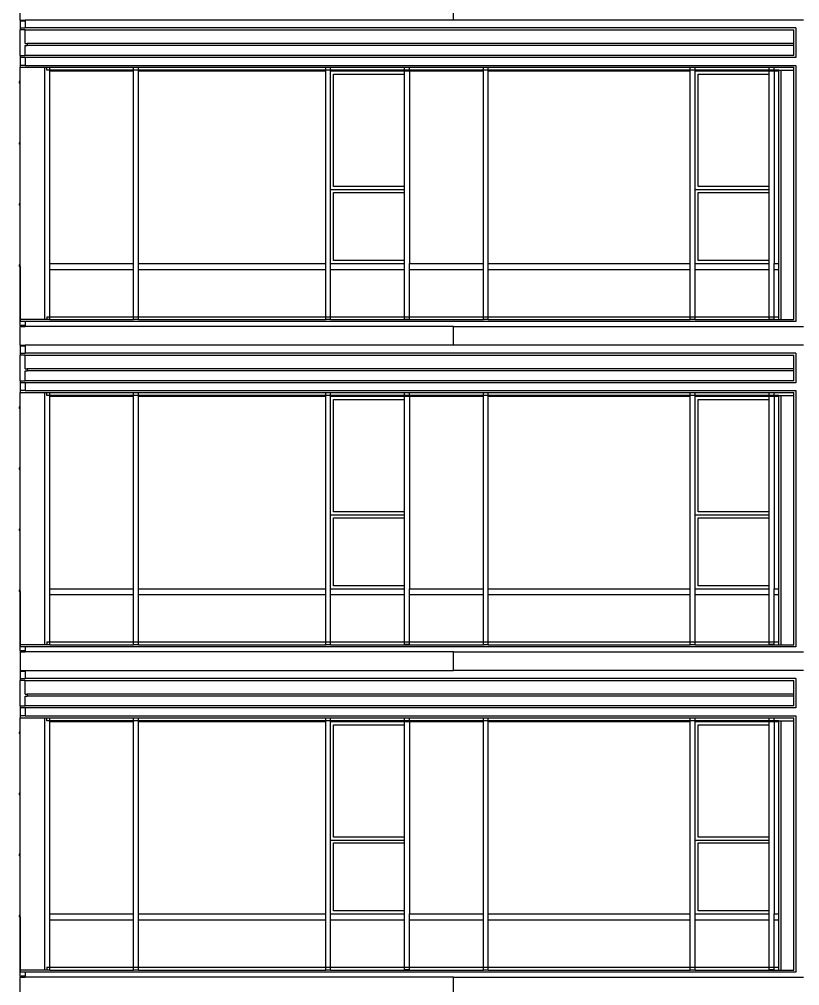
# Model space of a CAD drawing. Extents: x -311 to 61613, y 0 to 58400.
# Drawn here: x 40 to 7960, y 20012 to 29817 of the extents above; entities that cross this region are included whole.
import ezdxf

# ---------------------------------------------------------------- set-up
doc = ezdxf.new("R2010")
doc.units = 0
doc.header["$LTSCALE"] = 1000
doc.header["$MEASUREMENT"] = 0
doc.layers.add('AD-AREA-OUTL', color=31, linetype='Continuous')

msp = doc.modelspace()

# ---------------------------------------------------------------- linework, layer by layer
at = {"layer": 'AD-AREA-OUTL', "color": 252}
for p, q in [((49.7, 29810.1), (49.7, 29999.9)), ((4447.4, 29810.1), (4447.4, 29999.9)), ((49.7, 29810.1), (49.7, 29800.1)), ((49.7, 29810.1), (59.7, 29810.1)), ((59.7, 29810.1), (99.7, 29810.1)), ((59.7, 29810.1), (59.7, 29800.1)), ((4447.4, 29810.1), (99.7, 29810.1)), ((99.7, 29810.1), (99.7, 29800.1)), ((7999.9, 29810.1), (4447.4, 29810.1)), ((49.7, 29800.1), (49.7, 29730.1)), ((59.7, 29800.1), (49.7, 29800.1)), ((49.7, 29730.1), (99.7, 29730.1)), ((49.7, 29730.1), (49.7, 29710.1)), ((99.7, 29710.1), (49.7, 29710.1)), ((49.7, 29450.1), (49.7, 29710.1)), ((99.7, 29800.1), (59.7, 29800.1)), ((99.7, 29800.1), (99.7, 29730.1)), ((7919.8, 29730.1), (99.7, 29730.1)), ((99.7, 29571.3), (99.7, 29710.1)), ((99.7, 29710.1), (7899.7, 29710.1)), ((7899.7, 29571.1), (7899.7, 29710.1)), ((7919.8, 29730.1), (7919.8, 29430.1)), ((99.7, 29571.3), (119.7, 29571.3)), ((99.7, 29450.1), (99.7, 29551.3)), ((99.7, 29551.3), (119.7, 29551.3)), ((119.7, 29571.3), (119.7, 29551.3)), ((7899.7, 29571.1), (119.7, 29571.3)), ((7899.7, 29551.1), (119.7, 29551.3)), ((7899.7, 29551.1), (7899.7, 29571.1)), ((7899.7, 29450.1), (7899.7, 29551.1)), ((49.7, 29450.1), (99.7, 29450.1)), ((49.7, 29450.1), (49.7, 29430.1)), ((49.7, 29430.1), (49.7, 29350.1)), ((99.7, 29430.1), (49.7, 29430.1)), ((7899.7, 29450.1), (99.7, 29450.1)), ((7919.8, 29430.1), (99.7, 29430.1)), ((99.7, 29430.1), (99.7, 29350.1)), ((99.7, 29350.1), (49.7, 29350.1)), ((49.7, 29350.1), (49.7, 29330.1)), ((49.7, 29185.1), (49.7, 29330.1)), ((49.7, 29330.1), (299.7, 29330.1)), ((99.7, 29350.1), (7919.8, 29350.1)), ((299.7, 29330.1), (319.7, 29330.1)), ((299.7, 26770.1), (299.7, 29330.1)), ((319.7, 29330.1), (349.7, 29330.1)), ((319.7, 29300.1), (319.7, 29330.1)), ((349.7, 29300.1), (349.7, 29330.1)), ((349.7, 29330.1), (1199.7, 29330.1)), ((1199.7, 29300.1), (1199.7, 29330.1)), ((1199.7, 29330.1), (1249.7, 29330.1)), ((1249.7, 29330.1), (3149.9, 29330.1)), ((1249.7, 29300.1), (1249.7, 29330.1)), ((3149.9, 29330.1), (3199.6, 29330.1)), ((3149.9, 29300.1), (3149.9, 29330.1)), ((3199.6, 29330.1), (3949.6, 29330.1)), ((3199.6, 29300.1), (3199.6, 29330.1)), ((3949.6, 29330.1), (3999.7, 29330.1)), ((3949.6, 29300.1), (3949.6, 29330.1)), ((3999.7, 29330.1), (4749.7, 29330.1)), ((3999.7, 29300.1), (3999.7, 29330.1)), ((4749.7, 29330.1), (4799.8, 29330.1)), ((4749.7, 29300.1), (4749.7, 29330.1)), ((4799.8, 29330.1), (6849.8, 29330.1)), ((4799.8, 29300.1), (4799.8, 29330.1)), ((6849.8, 29330.1), (6899.6, 29330.1)), ((6849.8, 29300.1), (6849.8, 29330.1)), ((6899.6, 29330.1), (7649.6, 29330.1)), ((6899.6, 29300.1), (6899.6, 29330.1)), ((7649.6, 29330.1), (7699.7, 29330.1)), ((7649.6, 29300.1), (7649.6, 29330.1)), ((7699.7, 29330.1), (7899.7, 29330.1)), ((7699.7, 29300.1), (7699.7, 29330.1)), ((7899.7, 29300.1), (7899.7, 29330.1)), ((7919.8, 29350.1), (7919.8, 26750.1)), ((349.7, 29300.1), (319.7, 29300.1)), ((349.7, 29290.1), (349.7, 29300.1)), ((1199.7, 29300.1), (349.7, 29300.1)), ((1199.7, 29290.1), (349.7, 29290.1)), ((349.7, 27340.1), (349.7, 29290.1)), ((1199.7, 29290.1), (1199.7, 29300.1)), ((1249.7, 29300.1), (1199.7, 29300.1)), ((1199.7, 27340.1), (1199.7, 29290.1)), ((1249.7, 29290.1), (1249.7, 29300.1)), ((3149.9, 29300.1), (1249.7, 29300.1)), ((1249.7, 27340.1), (1249.7, 29290.1)), ((3149.9, 29290.1), (1249.7, 29290.1)), ((3199.6, 29300.1), (3149.9, 29300.1)), ((3149.9, 29290.1), (3149.9, 29300.1)), ((3149.9, 27340.1), (3149.9, 29290.1)), ((3949.6, 29300.1), (3199.6, 29300.1)), ((3199.6, 29290.1), (3199.6, 29300.1)), ((3199.6, 28090.1), (3199.6, 29290.1)), ((3949.6, 29290.1), (3199.6, 29290.1)), ((3229.6, 29260.1), (3949.6, 29260.1)), ((3229.6, 28120.1), (3229.6, 29260.1)), ((3999.7, 29300.1), (3949.6, 29300.1)), ((3949.6, 29290.1), (3949.6, 29300.1)), ((3949.6, 29260.1), (3949.6, 29290.1)), ((3999.7, 29290.1), (3949.6, 29290.1)), ((3949.6, 28120.1), (3949.6, 29260.1)), ((4749.7, 29300.1), (3999.7, 29300.1)), ((3999.7, 29290.1), (3999.7, 29300.1)), ((3999.7, 29290.1), (3999.7, 27340.1)), ((4749.7, 29290.1), (3999.7, 29290.1)), ((4799.8, 29300.1), (4749.7, 29300.1)), ((4749.7, 29290.1), (4749.7, 29300.1)), ((4749.7, 27340.1), (4749.7, 29290.1)), ((6849.8, 29300.1), (4799.8, 29300.1)), ((4799.8, 29290.1), (4799.8, 29300.1)), ((4799.8, 27340.1), (4799.8, 29290.1)), ((6849.8, 29290.1), (4799.8, 29290.1)), ((6899.6, 29300.1), (6849.8, 29300.1)), ((6849.8, 29290.1), (6849.8, 29300.1)), ((6849.8, 27340.1), (6849.8, 29290.1)), ((7649.6, 29300.1), (6899.6, 29300.1)), ((6899.6, 29290.1), (6899.6, 29300.1)), ((6899.6, 28090.1), (6899.6, 29290.1)), ((7649.6, 29290.1), (6899.6, 29290.1)), ((6929.9, 29260.1), (7649.6, 29260.1)), ((6929.9, 28120.1), (6929.9, 29260.1)), ((7699.7, 29300.1), (7649.6, 29300.1)), ((7649.6, 29290.1), (7649.6, 29300.1)), ((7649.6, 29260.1), (7649.6, 29290.1)), ((7699.7, 29290.1), (7649.6, 29290.1)), ((7649.6, 28120.1), (7649.6, 29260.1)), ((7749.8, 29300.1), (7699.7, 29300.1)), ((7699.7, 29290.1), (7699.7, 29300.1)), ((7699.7, 29290.1), (7699.7, 27340.1)), ((7749.8, 29290.1), (7699.7, 29290.1)), ((7749.8, 29290.1), (7749.8, 29300.1)), ((7749.8, 29300.1), (7769.9, 29300.1)), ((7749.8, 27340.1), (7749.8, 29290.1)), ((7769.9, 29300.1), (7899.7, 29300.1)), ((7769.9, 29300.1), (7769.9, 26770.1)), ((7899.7, 26770.1), (7899.7, 29300.1)), ((49.7, 29185.1), (39.7, 29185.1)), ((39.7, 29185.1), (39.7, 29180.1)), ((49.7, 29180.1), (39.7, 29180.1)), ((39.7, 29180.1), (39.7, 29170.1)), ((49.7, 29170.1), (39.7, 29170.1)), ((49.7, 29180.1), (49.7, 29185.1)), ((49.7, 29170.1), (49.7, 29180.1)), ((49.7, 28565.1), (49.7, 29170.1)), ((49.7, 28565.1), (39.7, 28565.1)), ((39.7, 28565.1), (39.7, 28560.1)), ((49.7, 28560.1), (39.7, 28560.1)), ((39.7, 28560.1), (39.7, 28550.1)), ((49.7, 28550.1), (39.7, 28550.1)), ((49.7, 28560.1), (49.7, 28565.1)), ((49.7, 28550.1), (49.7, 28560.1)), ((49.7, 27945.1), (49.7, 28550.1)), ((3199.6, 27340.1), (3199.6, 28090.1)), ((3199.6, 28090.1), (3949.6, 28090.1)), ((3949.6, 28120.1), (3229.6, 28120.1)), ((3229.6, 28060.1), (3949.6, 28060.1)), ((3229.6, 27370.1), (3229.6, 28060.1)), ((3949.6, 28090.1), (3949.6, 28120.1)), ((3949.6, 28060.1), (3949.6, 28090.1)), ((3949.6, 27370.1), (3949.6, 28060.1)), ((6899.6, 27340.1), (6899.6, 28090.1)), ((6899.6, 28090.1), (7649.6, 28090.1)), ((7649.6, 28120.1), (6929.9, 28120.1)), ((6929.9, 28060.1), (7649.6, 28060.1)), ((6929.9, 27370.1), (6929.9, 28060.1)), ((7649.6, 28090.1), (7649.6, 28120.1)), ((7649.6, 28060.1), (7649.6, 28090.1)), ((7649.6, 27370.1), (7649.6, 28060.1)), ((49.7, 27945.1), (39.7, 27945.1)), ((39.7, 27945.1), (39.7, 27940.1)), ((49.7, 27940.1), (49.7, 27945.1)), ((49.7, 27940.1), (39.7, 27940.1)), ((39.7, 27940.1), (39.7, 27930.1)), ((49.7, 27930.1), (39.7, 27930.1)), ((49.7, 27930.1), (49.7, 27940.1)), ((49.7, 27325.1), (49.7, 27930.1)), ((3949.6, 27370.1), (3229.6, 27370.1)), ((3949.6, 27340.1), (3949.6, 27370.1)), ((7649.6, 27370.1), (6929.9, 27370.1)), ((7649.6, 27340.1), (7649.6, 27370.1)), ((49.7, 27325.1), (39.7, 27325.1)), ((39.7, 27325.1), (39.7, 27320.1)), ((49.7, 27320.1), (39.7, 27320.1)), ((39.7, 27320.1), (39.7, 27310.1)), ((49.7, 27310.1), (39.7, 27310.1)), ((49.7, 27320.1), (49.7, 27325.1)), ((49.7, 27310.1), (49.7, 27320.1)), ((49.7, 26710.1), (49.7, 27310.1)), ((49.7, 27310.1), (49.7, 26770.1)), ((349.7, 27280.1), (349.7, 27340.1)), ((349.7, 27340.1), (1199.7, 27340.1)), ((349.7, 27280.1), (1199.7, 27280.1)), ((349.7, 26800.1), (349.7, 27280.1)), ((1199.7, 27280.1), (1199.7, 27340.1)), ((1199.7, 26800.1), (1199.7, 27280.1)), ((1249.7, 27280.1), (1249.7, 27340.1)), ((1249.7, 27340.1), (3149.9, 27340.1)), ((1249.7, 26800.1), (1249.7, 27280.1)), ((1249.7, 27280.1), (3149.9, 27280.1)), ((3149.9, 27280.1), (3149.9, 27340.1)), ((3149.9, 26800.1), (3149.9, 27280.1)), ((3199.6, 27280.1), (3199.6, 27340.1)), ((3199.6, 27340.1), (3949.6, 27340.1)), ((3199.6, 26800.1), (3199.6, 27280.1)), ((3199.6, 27280.1), (3949.6, 27280.1)), ((3949.6, 27280.1), (3949.6, 27340.1)), ((3949.6, 26800.1), (3949.6, 27280.1)), ((3999.7, 27280.1), (3999.7, 27340.1)), ((3999.7, 27340.1), (4749.7, 27340.1)), ((3999.7, 26800.1), (3999.7, 27280.1)), ((3999.7, 27280.1), (4749.7, 27280.1)), ((4749.7, 27280.1), (4749.7, 27340.1)), ((4749.7, 26800.1), (4749.7, 27280.1)), ((4799.8, 27280.1), (4799.8, 27340.1)), ((4799.8, 27340.1), (6849.8, 27340.1)), ((4799.8, 26800.1), (4799.8, 27280.1)), ((4799.8, 27280.1), (6849.8, 27280.1)), ((6849.8, 27280.1), (6849.8, 27340.1)), ((6849.8, 26800.1), (6849.8, 27280.1)), ((6899.6, 27280.1), (6899.6, 27340.1)), ((6899.6, 27340.1), (7649.6, 27340.1)), ((6899.6, 26800.1), (6899.6, 27280.1)), ((6899.6, 27280.1), (7649.6, 27280.1)), ((7649.6, 27280.1), (7649.6, 27340.1)), ((7649.6, 26800.1), (7649.6, 27280.1)), ((7699.7, 27280.1), (7699.7, 27340.1)), ((7699.7, 27340.1), (7749.8, 27340.1)), ((7699.7, 26800.1), (7699.7, 27280.1)), ((7699.7, 27280.1), (7749.8, 27280.1)), ((7749.8, 27280.1), (7749.8, 27340.1)), ((7749.8, 26800.1), (7749.8, 27280.1)), ((49.7, 26770.1), (49.7, 26750.1)), ((299.7, 26770.1), (49.7, 26770.1)), ((319.7, 26770.1), (299.7, 26770.1)), ((319.7, 26800.1), (349.7, 26800.1)), ((319.7, 26800.1), (319.7, 26770.1)), ((349.7, 26770.1), (319.7, 26770.1)), ((349.7, 26800.1), (1199.7, 26800.1)), ((349.7, 26770.1), (349.7, 26800.1)), ((349.7, 26770.1), (1199.7, 26770.1)), ((1199.7, 26800.1), (1249.7, 26800.1)), ((1199.7, 26770.1), (1199.7, 26800.1)), ((1249.7, 26770.1), (1199.7, 26770.1)), ((1249.7, 26800.1), (3149.9, 26800.1)), ((1249.7, 26770.1), (1249.7, 26800.1)), ((1249.7, 26770.1), (3149.9, 26770.1)), ((3149.9, 26800.1), (3199.6, 26800.1)), ((3149.9, 26770.1), (3149.9, 26800.1)), ((3199.6, 26770.1), (3149.9, 26770.1)), ((3199.6, 26800.1), (3949.6, 26800.1)), ((3199.6, 26770.1), (3199.6, 26800.1)), ((3199.6, 26770.1), (3949.6, 26770.1)), ((3949.6, 26800.1), (3999.7, 26800.1)), ((3949.6, 26776.4), (3949.6, 26800.1)), ((3949.6, 26776.4), (3999.7, 26776.4)), ((3949.6, 26770.1), (3949.6, 26776.4)), ((3949.6, 26770.1), (3999.7, 26770.1)), ((3999.7, 26800.1), (4749.7, 26800.1)), ((3999.7, 26776.4), (3999.7, 26800.1)), ((3999.7, 26770.1), (3999.7, 26776.4)), ((3999.7, 26770.1), (4749.7, 26770.1)), ((4749.7, 26800.1), (4799.8, 26800.1)), ((4749.7, 26770.1), (4749.7, 26800.1)), ((4799.8, 26770.1), (4749.7, 26770.1)), ((4799.8, 26800.1), (6849.8, 26800.1)), ((4799.8, 26770.1), (4799.8, 26800.1)), ((4799.8, 26770.1), (6849.8, 26770.1)), ((6849.8, 26800.1), (6899.6, 26800.1)), ((6849.8, 26770.1), (6849.8, 26800.1)), ((6899.6, 26770.1), (6849.8, 26770.1)), ((6899.6, 26800.1), (7649.6, 26800.1)), ((6899.6, 26770.1), (6899.6, 26800.1)), ((6899.6, 26770.1), (7649.6, 26770.1)), ((7649.6, 26800.1), (7699.7, 26800.1)), ((7649.6, 26776.4), (7649.6, 26800.1)), ((7649.6, 26776.4), (7699.7, 26776.4)), ((7649.6, 26770.1), (7649.6, 26776.4)), ((7649.6, 26770.1), (7699.7, 26770.1)), ((7699.7, 26800.1), (7749.8, 26800.1)), ((7699.7, 26776.4), (7699.7, 26800.1)), ((7699.7, 26770.1), (7699.7, 26776.4)), ((7699.7, 26770.1), (7749.8, 26770.1)), ((7749.8, 26770.1), (7749.8, 26800.1)), ((7749.8, 26770.1), (7769.9, 26770.1)), ((7769.9, 26770.1), (7899.7, 26770.1)), ((99.7, 26750.1), (49.7, 26750.1)), ((49.7, 26710.1), (49.7, 26700.1)), ((49.7, 26710.1), (59.7, 26710.1)), ((59.7, 26700.1), (49.7, 26700.1)), ((49.7, 26510.1), (49.7, 26700.1)), ((99.7, 26710.1), (59.7, 26710.1)), ((59.7, 26700.1), (59.7, 26710.1)), ((59.7, 26700.1), (99.7, 26700.1)), ((99.7, 26750.1), (99.7, 26710.1)), ((7919.8, 26750.1), (99.7, 26750.1)), ((99.7, 26710.1), (99.7, 26700.1)), ((4447.4, 26700.1), (99.7, 26700.1)), ((4447.4, 26700.1), (7999.9, 26700.1)), ((4447.4, 26510.1), (4447.4, 26700.1)), ((49.7, 26510.1), (49.7, 26500.1)), ((49.7, 26510.1), (59.7, 26510.1)), ((49.7, 26500.1), (49.7, 26430.1)), ((59.7, 26500.1), (49.7, 26500.1)), ((59.7, 26510.1), (99.7, 26510.1)), ((59.7, 26510.1), (59.7, 26500.1)), ((99.7, 26500.1), (59.7, 26500.1)), ((4447.4, 26510.1), (99.7, 26510.1)), ((99.7, 26510.1), (99.7, 26500.1)), ((99.7, 26500.1), (99.7, 26430.1)), ((7999.9, 26510.1), (4447.4, 26510.1)), ((49.7, 26430.1), (99.7, 26430.1)), ((49.7, 26430.1), (49.7, 26410.1)), ((99.7, 26410.1), (49.7, 26410.1)), ((49.7, 26150.1), (49.7, 26410.1)), ((7919.8, 26430.1), (99.7, 26430.1)), ((99.7, 26271.3), (99.7, 26410.1)), ((99.7, 26410.1), (7899.7, 26410.1)), ((7899.7, 26271), (7899.7, 26410.1)), ((7919.8, 26430.1), (7919.8, 26130.1)), ((99.7, 26271.3), (119.7, 26271.3)), ((99.7, 26150.1), (99.7, 26251.3)), ((99.7, 26251.3), (119.7, 26251.3)), ((119.7, 26271.3), (119.7, 26251.3)), ((7899.7, 26271), (119.7, 26271.3)), ((7899.7, 26251.1), (119.7, 26251.3)), ((7899.7, 26251.1), (7899.7, 26271)), ((7899.7, 26150.1), (7899.7, 26251.1)), ((49.7, 26150.1), (99.7, 26150.1)), ((49.7, 26150.1), (49.7, 26130.1)), ((49.7, 26130.1), (49.7, 26050.1)), ((99.7, 26130.1), (49.7, 26130.1)), ((7899.7, 26150.1), (99.7, 26150.1)), ((7919.8, 26130.1), (99.7, 26130.1)), ((99.7, 26130.1), (99.7, 26050.1)), ((99.7, 26050.1), (49.7, 26050.1)), ((49.7, 26050.1), (49.7, 26030)), ((49.7, 25885.1), (49.7, 26030)), ((49.7, 26030), (299.7, 26030)), ((99.7, 26050.1), (7919.8, 26050.1)), ((299.7, 26030), (319.7, 26030)), ((299.7, 23470.1), (299.7, 26030)), ((319.7, 26030), (349.7, 26030)), ((319.7, 26000.1), (319.7, 26030)), ((349.7, 26000.1), (319.7, 26000.1)), ((349.7, 26000.1), (349.7, 26030)), ((349.7, 26030), (1199.7, 26030)), ((349.7, 25990.1), (349.7, 26000.1)), ((1199.7, 26000.1), (349.7, 26000.1)), ((1199.7, 25990.1), (349.7, 25990.1)), ((349.7, 24040.1), (349.7, 25990.1)), ((1199.7, 26000.1), (1199.7, 26030)), ((1199.7, 26030), (1249.7, 26030)), ((1199.7, 25990.1), (1199.7, 26000.1)), ((1249.7, 26000.1), (1199.7, 26000.1)), ((1199.7, 24040.1), (1199.7, 25990.1)), ((1249.7, 26030), (3149.9, 26030)), ((1249.7, 26000.1), (1249.7, 26030)), ((1249.7, 25990.1), (1249.7, 26000.1)), ((3149.9, 26000.1), (1249.7, 26000.1)), ((1249.7, 24040.1), (1249.7, 25990.1)), ((3149.9, 25990.1), (1249.7, 25990.1)), ((3149.9, 26030), (3199.6, 26030)), ((3149.9, 26000.1), (3149.9, 26030)), ((3199.6, 26000.1), (3149.9, 26000.1)), ((3149.9, 25990.1), (3149.9, 26000.1)), ((3149.9, 24040.1), (3149.9, 25990.1)), ((3199.6, 26030), (3949.6, 26030)), ((3199.6, 26000.1), (3199.6, 26030)), ((3949.6, 26000.1), (3199.6, 26000.1)), ((3199.6, 25990.1), (3199.6, 26000.1)), ((3199.6, 24790.1), (3199.6, 25990.1)), ((3949.6, 25990.1), (3199.6, 25990.1)), ((3949.6, 26030), (3999.7, 26030)), ((3949.6, 26000.1), (3949.6, 26030)), ((3949.6, 25990.1), (3949.6, 26000.1)), ((3999.7, 26000.1), (3949.6, 26000.1)), ((3949.6, 25960.1), (3949.6, 25990.1)), ((3999.7, 25990.1), (3949.6, 25990.1)), ((3999.7, 26030), (4749.7, 26030)), ((3999.7, 26000.1), (3999.7, 26030)), ((4749.7, 26000.1), (3999.7, 26000.1)), ((3999.7, 25990.1), (3999.7, 26000.1)), ((3999.7, 25990.1), (3999.7, 24040.1)), ((4749.7, 25990.1), (3999.7, 25990.1)), ((4749.7, 26030), (4799.8, 26030)), ((4749.7, 26000.1), (4749.7, 26030)), ((4799.8, 26000.1), (4749.7, 26000.1)), ((4749.7, 25990.1), (4749.7, 26000.1)), ((4749.7, 24040.1), (4749.7, 25990.1)), ((4799.8, 26030), (6849.8, 26030)), ((4799.8, 26000.1), (4799.8, 26030)), ((6849.8, 26000.1), (4799.8, 26000.1)), ((4799.8, 25990.1), (4799.8, 26000.1)), ((4799.8, 24040.1), (4799.8, 25990.1)), ((6849.8, 25990.1), (4799.8, 25990.1)), ((6849.8, 26030), (6899.6, 26030)), ((6849.8, 26000.1), (6849.8, 26030)), ((6899.6, 26000.1), (6849.8, 26000.1)), ((6849.8, 25990.1), (6849.8, 26000.1)), ((6849.8, 24040.1), (6849.8, 25990.1)), ((6899.6, 26030), (7649.6, 26030)), ((6899.6, 26000.1), (6899.6, 26030)), ((7649.6, 26000.1), (6899.6, 26000.1)), ((6899.6, 25990.1), (6899.6, 26000.1)), ((6899.6, 24790.1), (6899.6, 25990.1)), ((7649.6, 25990.1), (6899.6, 25990.1)), ((7649.6, 26030), (7699.7, 26030)), ((7649.6, 26000.1), (7649.6, 26030)), ((7699.7, 26000.1), (7649.6, 26000.1)), ((7649.6, 25990.1), (7649.6, 26000.1)), ((7649.6, 25960.1), (7649.6, 25990.1)), ((7699.7, 25990.1), (7649.6, 25990.1)), ((7699.7, 26030), (7899.7, 26030)), ((7699.7, 26000.1), (7699.7, 26030)), ((7749.8, 26000.1), (7699.7, 26000.1)), ((7699.7, 25990.1), (7699.7, 26000.1)), ((7699.7, 25990.1), (7699.7, 24040.1)), ((7749.8, 25990.1), (7699.7, 25990.1)), ((7749.8, 25990.1), (7749.8, 26000.1)), ((7749.8, 26000.1), (7769.9, 26000.1)), ((7749.8, 24040.1), (7749.8, 25990.1)), ((7769.9, 26000.1), (7899.7, 26000.1)), ((7769.9, 26000.1), (7769.9, 23470.1)), ((7899.7, 26000.1), (7899.7, 26030)), ((7899.7, 23470.1), (7899.7, 26000.1)), ((7919.8, 26050.1), (7919.8, 23450.1)), ((3229.6, 25960.1), (3949.6, 25960.1)), ((3229.6, 24820.1), (3229.6, 25960.1)), ((3949.6, 24820.1), (3949.6, 25960.1)), ((6929.9, 25960.1), (7649.6, 25960.1)), ((6929.9, 24820.1), (6929.9, 25960.1)), ((7649.6, 24820.1), (7649.6, 25960.1)), ((49.7, 25885.1), (39.7, 25885.1)), ((39.7, 25885.1), (39.7, 25880.1)), ((49.7, 25880.1), (39.7, 25880.1)), ((39.7, 25880.1), (39.7, 25870.1)), ((49.7, 25870.1), (39.7, 25870.1)), ((49.7, 25880.1), (49.7, 25885.1)), ((49.7, 25870.1), (49.7, 25880.1)), ((49.7, 25265), (49.7, 25870.1)), ((49.7, 25265), (39.7, 25265)), ((39.7, 25265), (39.7, 25260.1)), ((49.7, 25260.1), (39.7, 25260.1)), ((39.7, 25260.1), (39.7, 25250.1)), ((49.7, 25250.1), (39.7, 25250.1)), ((49.7, 25260.1), (49.7, 25265)), ((49.7, 25250.1), (49.7, 25260.1)), ((49.7, 24645.1), (49.7, 25250.1)), ((3949.6, 24820.1), (3229.6, 24820.1)), ((3949.6, 24790.1), (3949.6, 24820.1)), ((7649.6, 24820.1), (6929.9, 24820.1)), ((7649.6, 24790.1), (7649.6, 24820.1)), ((3199.6, 24040.1), (3199.6, 24790.1)), ((3199.6, 24790.1), (3949.6, 24790.1)), ((3229.6, 24760.1), (3949.6, 24760.1)), ((3229.6, 24070), (3229.6, 24760.1)), ((3949.6, 24760.1), (3949.6, 24790.1)), ((3949.6, 24070), (3949.6, 24760.1)), ((6899.6, 24040.1), (6899.6, 24790.1)), ((6899.6, 24790.1), (7649.6, 24790.1)), ((6929.9, 24760.1), (7649.6, 24760.1)), ((6929.9, 24070), (6929.9, 24760.1)), ((7649.6, 24760.1), (7649.6, 24790.1)), ((7649.6, 24070), (7649.6, 24760.1)), ((49.7, 24645.1), (39.7, 24645.1)), ((39.7, 24645.1), (39.7, 24640.1)), ((49.7, 24640.1), (39.7, 24640.1)), ((39.7, 24640.1), (39.7, 24630)), ((49.7, 24630), (39.7, 24630)), ((49.7, 24640.1), (49.7, 24645.1)), ((49.7, 24630), (49.7, 24640.1)), ((49.7, 24025.1), (49.7, 24630)), ((49.7, 24025.1), (39.7, 24025.1)), ((39.7, 24025.1), (39.7, 24020.1)), ((49.7, 24020.1), (49.7, 24025.1)), ((349.7, 23980.1), (349.7, 24040.1)), ((349.7, 24040.1), (1199.7, 24040.1)), ((1199.7, 23980.1), (1199.7, 24040.1)), ((1249.7, 23980.1), (1249.7, 24040.1)), ((1249.7, 24040.1), (3149.9, 24040.1)), ((3149.9, 23980.1), (3149.9, 24040.1)), ((3199.6, 23980.1), (3199.6, 24040.1)), ((3199.6, 24040.1), (3949.6, 24040.1)), ((3949.6, 24070), (3229.6, 24070)), ((3949.6, 24040.1), (3949.6, 24070)), ((3949.6, 23980.1), (3949.6, 24040.1)), ((3999.7, 23980.1), (3999.7, 24040.1)), ((3999.7, 24040.1), (4749.7, 24040.1)), ((4749.7, 23980.1), (4749.7, 24040.1)), ((4799.8, 23980.1), (4799.8, 24040.1)), ((4799.8, 24040.1), (6849.8, 24040.1)), ((6849.8, 23980.1), (6849.8, 24040.1)), ((6899.6, 23980.1), (6899.6, 24040.1)), ((6899.6, 24040.1), (7649.6, 24040.1)), ((7649.6, 24070), (6929.9, 24070)), ((7649.6, 24040.1), (7649.6, 24070)), ((7649.6, 23980.1), (7649.6, 24040.1)), ((7699.7, 23980.1), (7699.7, 24040.1)), ((7699.7, 24040.1), (7749.8, 24040.1)), ((7749.8, 23980.1), (7749.8, 24040.1)), ((49.7, 24020.1), (39.7, 24020.1)), ((39.7, 24020.1), (39.7, 24010.1)), ((49.7, 24010.1), (39.7, 24010.1)), ((49.7, 24010.1), (49.7, 24020.1)), ((49.7, 23410.1), (49.7, 24010.1)), ((49.7, 24010.1), (49.7, 23470.1)), ((349.7, 23980.1), (1199.7, 23980.1)), ((349.7, 23500.1), (349.7, 23980.1)), ((1199.7, 23500.1), (1199.7, 23980.1)), ((1249.7, 23500.1), (1249.7, 23980.1)), ((1249.7, 23980.1), (3149.9, 23980.1)), ((3149.9, 23500.1), (3149.9, 23980.1)), ((3199.6, 23500.1), (3199.6, 23980.1)), ((3199.6, 23980.1), (3949.6, 23980.1)), ((3949.6, 23500.1), (3949.6, 23980.1)), ((3999.7, 23500.1), (3999.7, 23980.1)), ((3999.7, 23980.1), (4749.7, 23980.1)), ((4749.7, 23500.1), (4749.7, 23980.1)), ((4799.8, 23500.1), (4799.8, 23980.1)), ((4799.8, 23980.1), (6849.8, 23980.1)), ((6849.8, 23500.1), (6849.8, 23980.1)), ((6899.6, 23500.1), (6899.6, 23980.1)), ((6899.6, 23980.1), (7649.6, 23980.1)), ((7649.6, 23500.1), (7649.6, 23980.1)), ((7699.7, 23500.1), (7699.7, 23980.1)), ((7699.7, 23980.1), (7749.8, 23980.1)), ((7749.8, 23500.1), (7749.8, 23980.1)), ((49.7, 23470.1), (49.7, 23450.1)), ((299.7, 23470.1), (49.7, 23470.1)), ((99.7, 23450.1), (49.7, 23450.1)), ((99.7, 23450.1), (99.7, 23410.1)), ((7919.8, 23450.1), (99.7, 23450.1)), ((319.7, 23470.1), (299.7, 23470.1)), ((319.7, 23500.1), (349.7, 23500.1)), ((319.7, 23500.1), (319.7, 23470.1)), ((349.7, 23470.1), (319.7, 23470.1)), ((349.7, 23500.1), (1199.7, 23500.1)), ((349.7, 23470.1), (349.7, 23500.1)), ((349.7, 23470.1), (1199.7, 23470.1)), ((1199.7, 23500.1), (1249.7, 23500.1)), ((1199.7, 23470.1), (1199.7, 23500.1)), ((1249.7, 23470.1), (1199.7, 23470.1)), ((1249.7, 23500.1), (3149.9, 23500.1)), ((1249.7, 23470.1), (1249.7, 23500.1)), ((1249.7, 23470.1), (3149.9, 23470.1)), ((3149.9, 23500.1), (3199.6, 23500.1)), ((3149.9, 23470.1), (3149.9, 23500.1)), ((3199.6, 23470.1), (3149.9, 23470.1)), ((3199.6, 23500.1), (3949.6, 23500.1)), ((3199.6, 23470.1), (3199.6, 23500.1)), ((3199.6, 23470.1), (3949.6, 23470.1)), ((3949.6, 23500.1), (3999.7, 23500.1)), ((3949.6, 23476.4), (3949.6, 23500.1)), ((3949.6, 23476.4), (3999.7, 23476.4)), ((3949.6, 23470.1), (3949.6, 23476.4)), ((3949.6, 23470.1), (3999.7, 23470.1)), ((3999.7, 23500.1), (4749.7, 23500.1)), ((3999.7, 23476.4), (3999.7, 23500.1)), ((3999.7, 23470.1), (3999.7, 23476.4)), ((3999.7, 23470.1), (4749.7, 23470.1)), ((4749.7, 23500.1), (4799.8, 23500.1)), ((4749.7, 23470.1), (4749.7, 23500.1)), ((4799.8, 23470.1), (4749.7, 23470.1)), ((4799.8, 23500.1), (6849.8, 23500.1)), ((4799.8, 23470.1), (4799.8, 23500.1)), ((4799.8, 23470.1), (6849.8, 23470.1)), ((6849.8, 23500.1), (6899.6, 23500.1)), ((6849.8, 23470.1), (6849.8, 23500.1)), ((6899.6, 23470.1), (6849.8, 23470.1)), ((6899.6, 23500.1), (7649.6, 23500.1)), ((6899.6, 23470.1), (6899.6, 23500.1)), ((6899.6, 23470.1), (7649.6, 23470.1)), ((7649.6, 23500.1), (7699.7, 23500.1)), ((7649.6, 23476.4), (7649.6, 23500.1)), ((7649.6, 23476.4), (7699.7, 23476.4)), ((7649.6, 23470.1), (7649.6, 23476.4)), ((7649.6, 23470.1), (7699.7, 23470.1)), ((7699.7, 23500.1), (7749.8, 23500.1)), ((7699.7, 23476.4), (7699.7, 23500.1)), ((7699.7, 23470.1), (7699.7, 23476.4)), ((7699.7, 23470.1), (7749.8, 23470.1)), ((7749.8, 23470.1), (7749.8, 23500.1)), ((7749.8, 23470.1), (7769.9, 23470.1)), ((7769.9, 23470.1), (7899.7, 23470.1)), ((49.7, 23410.1), (49.7, 23400.1)), ((49.7, 23410.1), (59.7, 23410.1)), ((59.7, 23400.1), (49.7, 23400.1)), ((49.7, 23400.1), (49.7, 23210)), ((99.7, 23410.1), (59.7, 23410.1)), ((59.7, 23400.1), (59.7, 23410.1)), ((59.7, 23400.1), (99.7, 23400.1)), ((99.7, 23410.1), (99.7, 23400.1)), ((4447.4, 23400.1), (99.7, 23400.1)), ((4447.4, 23400.1), (7999.9, 23400.1)), ((4447.4, 23210), (4447.4, 23400.1)), ((49.7, 23210), (49.7, 23200.1)), ((49.7, 23210), (59.7, 23210)), ((49.7, 23200.1), (49.7, 23130.1)), ((59.7, 23200.1), (49.7, 23200.1)), ((59.7, 23210), (99.7, 23210)), ((59.7, 23210), (59.7, 23200.1)), ((99.7, 23200.1), (59.7, 23200.1)), ((99.7, 23210), (4447.4, 23210)), ((99.7, 23210), (99.7, 23200.1)), ((99.7, 23200.1), (99.7, 23130.1)), ((7999.9, 23210), (4447.4, 23210)), ((49.7, 23130.1), (99.7, 23130.1)), ((49.7, 23130.1), (49.7, 23110.1)), ((99.7, 23110.1), (49.7, 23110.1)), ((49.7, 22850.1), (49.7, 23110.1)), ((7919.8, 23130.1), (99.7, 23130.1)), ((99.7, 22971.3), (99.7, 23110.1)), ((99.7, 23110.1), (7899.7, 23110.1)), ((7899.7, 22971), (7899.7, 23110.1)), ((7919.8, 23130.1), (7919.8, 22830.1)), ((99.7, 22971.3), (119.7, 22971.3)), ((99.7, 22850.1), (99.7, 22951.3)), ((99.7, 22951.3), (119.7, 22951.3)), ((119.7, 22971.3), (119.7, 22951.3)), ((7899.7, 22971), (119.7, 22971.3)), ((7899.7, 22951), (119.7, 22951.3)), ((7899.7, 22951), (7899.7, 22971)), ((7899.7, 22850.1), (7899.7, 22951)), ((49.7, 22850.1), (99.7, 22850.1)), ((49.7, 22850.1), (49.7, 22830.1)), ((7899.7, 22850.1), (99.7, 22850.1)), ((49.7, 22830.1), (49.7, 22750.1)), ((99.7, 22830.1), (49.7, 22830.1)), ((99.7, 22750.1), (49.7, 22750.1)), ((49.7, 22750.1), (49.7, 22730.1)), ((7919.8, 22830.1), (99.7, 22830.1)), ((99.7, 22830.1), (99.7, 22750.1)), ((99.7, 22750.1), (7919.8, 22750.1)), ((7919.8, 22750.1), (7919.8, 20150)), ((49.7, 22585.1), (49.7, 22730.1)), ((49.7, 22730.1), (299.7, 22730.1)), ((299.7, 22730.1), (319.7, 22730.1)), ((299.7, 20170), (299.7, 22730.1)), ((319.7, 22730.1), (349.7, 22730.1)), ((319.7, 22700.1), (319.7, 22730.1)), ((349.7, 22700.1), (319.7, 22700.1)), ((349.7, 22700.1), (349.7, 22730.1)), ((349.7, 22730.1), (1199.7, 22730.1)), ((349.7, 22690), (349.7, 22700.1)), ((1199.7, 22700.1), (349.7, 22700.1)), ((1199.7, 22690), (349.7, 22690)), ((349.7, 20740.1), (349.7, 22690)), ((1199.7, 22730.1), (1249.7, 22730.1)), ((1199.7, 22700.1), (1199.7, 22730.1)), ((1199.7, 22690), (1199.7, 22700.1)), ((1249.7, 22700.1), (1199.7, 22700.1)), ((1199.7, 20740.1), (1199.7, 22690)), ((1249.7, 22730.1), (3149.9, 22730.1)), ((1249.7, 22700.1), (1249.7, 22730.1)), ((1249.7, 22690), (1249.7, 22700.1)), ((3149.9, 22700.1), (1249.7, 22700.1)), ((1249.7, 20740.1), (1249.7, 22690)), ((3149.9, 22690), (1249.7, 22690)), ((3149.9, 22730.1), (3199.6, 22730.1)), ((3149.9, 22700.1), (3149.9, 22730.1)), ((3199.6, 22700.1), (3149.9, 22700.1)), ((3149.9, 22690), (3149.9, 22700.1)), ((3149.9, 20740.1), (3149.9, 22690)), ((3199.6, 22730.1), (3949.6, 22730.1)), ((3199.6, 22700.1), (3199.6, 22730.1)), ((3949.6, 22700.1), (3199.6, 22700.1)), ((3199.6, 22690), (3199.6, 22700.1)), ((3199.6, 21490.1), (3199.6, 22690)), ((3949.6, 22690), (3199.6, 22690)), ((3229.6, 22660.1), (3949.6, 22660.1)), ((3229.6, 21520.1), (3229.6, 22660.1)), ((3949.6, 22730.1), (3999.7, 22730.1)), ((3949.6, 22700.1), (3949.6, 22730.1)), ((3999.7, 22700.1), (3949.6, 22700.1)), ((3949.6, 22690), (3949.6, 22700.1)), ((3949.6, 22660.1), (3949.6, 22690)), ((3999.7, 22690), (3949.6, 22690)), ((3949.6, 21520.1), (3949.6, 22660.1)), ((3999.7, 22730.1), (4749.7, 22730.1)), ((3999.7, 22700.1), (3999.7, 22730.1)), ((4749.7, 22700.1), (3999.7, 22700.1)), ((3999.7, 22690), (3999.7, 22700.1)), ((3999.7, 22690), (3999.7, 20740.1)), ((4749.7, 22690), (3999.7, 22690)), ((4749.7, 22730.1), (4799.8, 22730.1)), ((4749.7, 22700.1), (4749.7, 22730.1)), ((4799.8, 22700.1), (4749.7, 22700.1)), ((4749.7, 22690), (4749.7, 22700.1)), ((4749.7, 20740.1), (4749.7, 22690)), ((4799.8, 22730.1), (6849.8, 22730.1)), ((4799.8, 22700.1), (4799.8, 22730.1)), ((6849.8, 22700.1), (4799.8, 22700.1)), ((4799.8, 22690), (4799.8, 22700.1)), ((4799.8, 20740.1), (4799.8, 22690)), ((6849.8, 22690), (4799.8, 22690)), ((6849.8, 22730.1), (6899.6, 22730.1)), ((6849.8, 22700.1), (6849.8, 22730.1)), ((6899.6, 22700.1), (6849.8, 22700.1)), ((6849.8, 22690), (6849.8, 22700.1)), ((6849.8, 20740.1), (6849.8, 22690)), ((6899.6, 22730.1), (7649.6, 22730.1)), ((6899.6, 22700.1), (6899.6, 22730.1)), ((7649.6, 22700.1), (6899.6, 22700.1)), ((6899.6, 22690), (6899.6, 22700.1)), ((6899.6, 21490.1), (6899.6, 22690)), ((7649.6, 22690), (6899.6, 22690)), ((6929.9, 22660.1), (7649.6, 22660.1)), ((6929.9, 21520.1), (6929.9, 22660.1)), ((7649.6, 22730.1), (7699.7, 22730.1)), ((7649.6, 22700.1), (7649.6, 22730.1)), ((7699.7, 22700.1), (7649.6, 22700.1)), ((7649.6, 22690), (7649.6, 22700.1)), ((7649.6, 22660.1), (7649.6, 22690)), ((7699.7, 22690), (7649.6, 22690)), ((7649.6, 21520.1), (7649.6, 22660.1)), ((7699.7, 22730.1), (7899.7, 22730.1)), ((7699.7, 22700.1), (7699.7, 22730.1)), ((7749.8, 22700.1), (7699.7, 22700.1)), ((7699.7, 22690), (7699.7, 22700.1)), ((7699.7, 22690), (7699.7, 20740.1)), ((7749.8, 22690), (7699.7, 22690)), ((7749.8, 22690), (7749.8, 22700.1)), ((7749.8, 22700.1), (7769.9, 22700.1)), ((7749.8, 20740.1), (7749.8, 22690)), ((7769.9, 22700.1), (7899.7, 22700.1)), ((7769.9, 22700.1), (7769.9, 20170)), ((7899.7, 22700.1), (7899.7, 22730.1)), ((7899.7, 20170), (7899.7, 22700.1)), ((49.7, 22585.1), (39.7, 22585.1)), ((39.7, 22585.1), (39.7, 22580.1)), ((49.7, 22580.1), (39.7, 22580.1)), ((39.7, 22580.1), (39.7, 22570.1)), ((49.7, 22570.1), (39.7, 22570.1)), ((49.7, 22580.1), (49.7, 22585.1)), ((49.7, 22570.1), (49.7, 22580.1)), ((49.7, 21965.1), (49.7, 22570.1)), ((49.7, 21965.1), (39.7, 21965.1)), ((39.7, 21965.1), (39.7, 21960)), ((49.7, 21960), (49.7, 21965.1)), ((49.7, 21960), (39.7, 21960)), ((39.7, 21960), (39.7, 21950.1)), ((49.7, 21950.1), (39.7, 21950.1)), ((49.7, 21950.1), (49.7, 21960)), ((49.7, 21345), (49.7, 21950.1)), ((3199.6, 20740.1), (3199.6, 21490.1)), ((3199.6, 21490.1), (3949.6, 21490.1)), ((3949.6, 21520.1), (3229.6, 21520.1)), ((3949.6, 21490.1), (3949.6, 21520.1)), ((3949.6, 21460.1), (3949.6, 21490.1)), ((6899.6, 20740.1), (6899.6, 21490.1)), ((6899.6, 21490.1), (7649.6, 21490.1)), ((7649.6, 21520.1), (6929.9, 21520.1)), ((7649.6, 21490.1), (7649.6, 21520.1)), ((7649.6, 21460.1), (7649.6, 21490.1)), ((3229.6, 21460.1), (3949.6, 21460.1)), ((3229.6, 20770.1), (3229.6, 21460.1)), ((3949.6, 20770.1), (3949.6, 21460.1)), ((6929.9, 21460.1), (7649.6, 21460.1)), ((6929.9, 20770.1), (6929.9, 21460.1)), ((7649.6, 20770.1), (7649.6, 21460.1)), ((49.7, 21345), (39.7, 21345)), ((39.7, 21345), (39.7, 21340.1)), ((49.7, 21340.1), (39.7, 21340.1)), ((39.7, 21340.1), (39.7, 21330.1)), ((49.7, 21330.1), (39.7, 21330.1)), ((49.7, 21340.1), (49.7, 21345)), ((49.7, 21330.1), (49.7, 21340.1)), ((49.7, 20725.1), (49.7, 21330.1)), ((49.7, 20725.1), (39.7, 20725.1)), ((39.7, 20725.1), (39.7, 20720.1)), ((49.7, 20720.1), (39.7, 20720.1)), ((39.7, 20720.1), (39.7, 20710)), ((49.7, 20710), (39.7, 20710)), ((49.7, 20720.1), (49.7, 20725.1)), ((49.7, 20710), (49.7, 20720.1)), ((49.7, 20110), (49.7, 20710)), ((49.7, 20710), (49.7, 20170)), ((349.7, 20680.1), (349.7, 20740.1)), ((349.7, 20740.1), (1199.7, 20740.1)), ((1199.7, 20680.1), (1199.7, 20740.1)), ((1249.7, 20680.1), (1249.7, 20740.1)), ((1249.7, 20740.1), (3149.9, 20740.1)), ((3149.9, 20680.1), (3149.9, 20740.1)), ((3199.6, 20680.1), (3199.6, 20740.1)), ((3199.6, 20740.1), (3949.6, 20740.1)), ((3949.6, 20770.1), (3229.6, 20770.1)), ((3949.6, 20740.1), (3949.6, 20770.1)), ((3949.6, 20680.1), (3949.6, 20740.1)), ((3999.7, 20680.1), (3999.7, 20740.1)), ((3999.7, 20740.1), (4749.7, 20740.1)), ((4749.7, 20680.1), (4749.7, 20740.1)), ((4799.8, 20680.1), (4799.8, 20740.1)), ((4799.8, 20740.1), (6849.8, 20740.1)), ((6849.8, 20680.1), (6849.8, 20740.1)), ((6899.6, 20680.1), (6899.6, 20740.1)), ((6899.6, 20740.1), (7649.6, 20740.1)), ((7649.6, 20770.1), (6929.9, 20770.1)), ((7649.6, 20740.1), (7649.6, 20770.1)), ((7649.6, 20680.1), (7649.6, 20740.1)), ((7699.7, 20680.1), (7699.7, 20740.1)), ((7699.7, 20740.1), (7749.8, 20740.1)), ((7749.8, 20680.1), (7749.8, 20740.1)), ((349.7, 20680.1), (1199.7, 20680.1)), ((349.7, 20200.1), (349.7, 20680.1)), ((1199.7, 20200.1), (1199.7, 20680.1)), ((1249.7, 20200.1), (1249.7, 20680.1)), ((1249.7, 20680.1), (3149.9, 20680.1)), ((3149.9, 20200.1), (3149.9, 20680.1)), ((3199.6, 20200.1), (3199.6, 20680.1)), ((3199.6, 20680.1), (3949.6, 20680.1)), ((3949.6, 20200.1), (3949.6, 20680.1)), ((3999.7, 20200.1), (3999.7, 20680.1)), ((3999.7, 20680.1), (4749.7, 20680.1)), ((4749.7, 20200.1), (4749.7, 20680.1)), ((4799.8, 20200.1), (4799.8, 20680.1)), ((4799.8, 20680.1), (6849.8, 20680.1)), ((6849.8, 20200.1), (6849.8, 20680.1)), ((6899.6, 20200.1), (6899.6, 20680.1)), ((6899.6, 20680.1), (7649.6, 20680.1)), ((7649.6, 20200.1), (7649.6, 20680.1)), ((7699.7, 20200.1), (7699.7, 20680.1)), ((7699.7, 20680.1), (7749.8, 20680.1)), ((7749.8, 20200.1), (7749.8, 20680.1)), ((319.7, 20200.1), (349.7, 20200.1)), ((319.7, 20200.1), (319.7, 20170)), ((349.7, 20200.1), (1199.7, 20200.1)), ((349.7, 20170), (349.7, 20200.1)), ((1199.7, 20200.1), (1249.7, 20200.1)), ((1199.7, 20170), (1199.7, 20200.1)), ((1249.7, 20200.1), (3149.9, 20200.1)), ((1249.7, 20170), (1249.7, 20200.1)), ((3149.9, 20200.1), (3199.6, 20200.1)), ((3149.9, 20170), (3149.9, 20200.1)), ((3199.6, 20200.1), (3949.6, 20200.1)), ((3199.6, 20170), (3199.6, 20200.1)), ((3949.6, 20200.1), (3999.7, 20200.1)), ((3949.6, 20176.4), (3949.6, 20200.1)), ((3999.7, 20200.1), (4749.7, 20200.1)), ((3999.7, 20176.4), (3999.7, 20200.1)), ((4749.7, 20200.1), (4799.8, 20200.1)), ((4749.7, 20170), (4749.7, 20200.1)), ((4799.8, 20200.1), (6849.8, 20200.1)), ((4799.8, 20170), (4799.8, 20200.1)), ((6849.8, 20200.1), (6899.6, 20200.1)), ((6849.8, 20170), (6849.8, 20200.1)), ((6899.6, 20200.1), (7649.6, 20200.1)), ((6899.6, 20170), (6899.6, 20200.1)), ((7649.6, 20200.1), (7699.7, 20200.1)), ((7649.6, 20176.4), (7649.6, 20200.1)), ((7699.7, 20200.1), (7749.8, 20200.1)), ((7699.7, 20176.4), (7699.7, 20200.1)), ((7749.8, 20170), (7749.8, 20200.1)), ((49.7, 20170), (49.7, 20150)), ((299.7, 20170), (49.7, 20170)), ((99.7, 20150), (49.7, 20150)), ((49.7, 20110), (49.7, 20100.1)), ((49.7, 20110), (59.7, 20110)), ((99.7, 20110), (59.7, 20110)), ((59.7, 20100.1), (59.7, 20110)), ((99.7, 20150), (99.7, 20110)), ((7919.8, 20150), (99.7, 20150)), ((99.7, 20110), (99.7, 20100.1)), ((319.7, 20170), (299.7, 20170)), ((349.7, 20170), (319.7, 20170)), ((349.7, 20170), (1199.7, 20170)), ((1249.7, 20170), (1199.7, 20170)), ((1249.7, 20170), (3149.9, 20170)), ((3199.6, 20170), (3149.9, 20170)), ((3199.6, 20170), (3949.6, 20170)), ((3949.6, 20176.4), (3999.7, 20176.4)), ((3949.6, 20170), (3949.6, 20176.4)), ((3949.6, 20170), (3999.7, 20170)), ((3999.7, 20170), (3999.7, 20176.4)), ((3999.7, 20170), (4749.7, 20170)), ((4799.8, 20170), (4749.7, 20170)), ((4799.8, 20170), (6849.8, 20170)), ((6899.6, 20170), (6849.8, 20170)), ((6899.6, 20170), (7649.6, 20170)), ((7649.6, 20176.4), (7699.7, 20176.4)), ((7649.6, 20170), (7649.6, 20176.4)), ((7649.6, 20170), (7699.7, 20170)), ((7699.7, 20170), (7699.7, 20176.4)), ((7699.7, 20170), (7749.8, 20170)), ((7749.8, 20170), (7769.9, 20170)), ((7769.9, 20170), (7899.7, 20170)), ((59.7, 20100.1), (49.7, 20100.1)), ((49.7, 19910), (49.7, 20100.1)), ((59.7, 20100.1), (99.7, 20100.1)), ((4447.4, 20100.1), (99.7, 20100.1)), ((4447.4, 20100.1), (7999.9, 20100.1)), ((4447.4, 19910), (4447.4, 20100.1))]:
    msp.add_line(p, q, dxfattribs=at)

doc.saveas('drawing.dxf')
